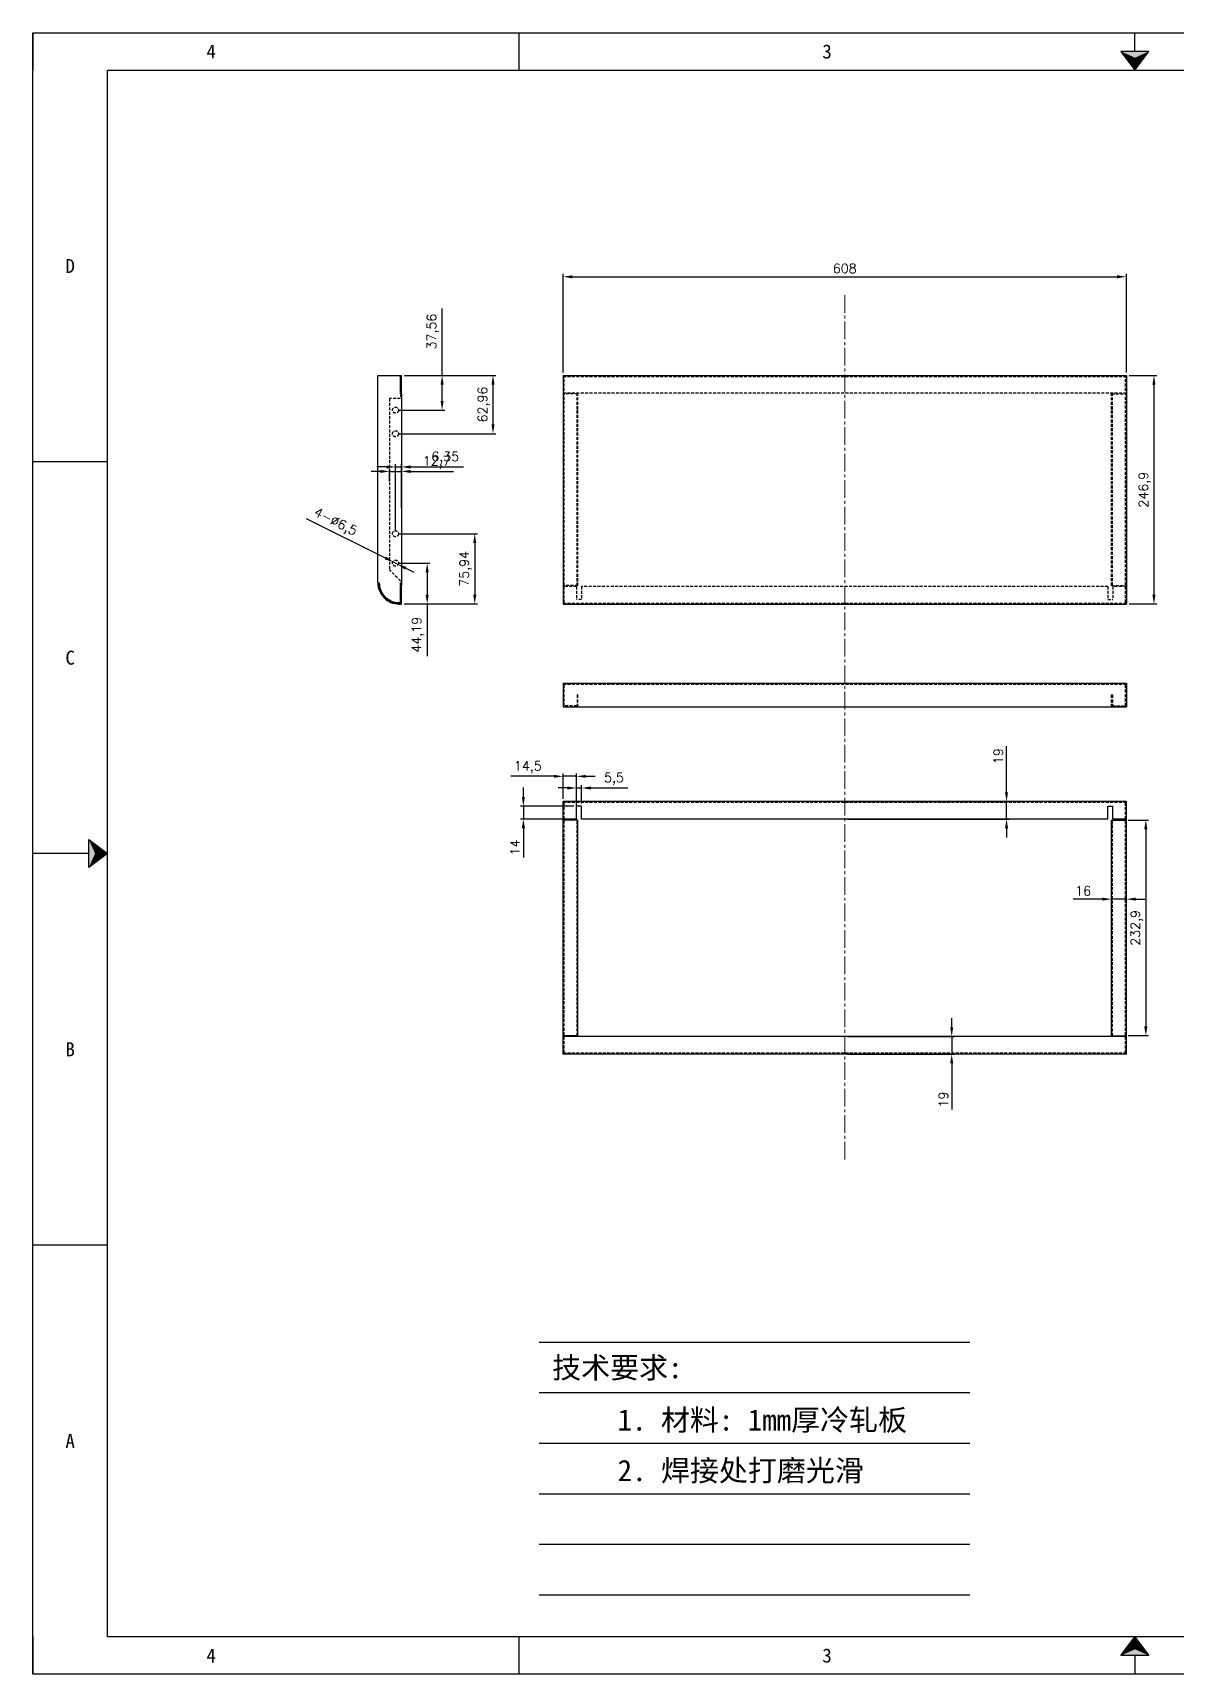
# Model space of a CAD drawing. Header units: millimetres. Extents: x 120943 to 145233, y 4425 to 40233.
# Drawn here: x 124390 to 125624, y 37600 to 39372 of the extents above; entities that cross this region are included whole.
import ezdxf
from ezdxf.enums import TextEntityAlignment as Align

# ---------------------------------------------------------------- set-up
doc = ezdxf.new("R2010")
doc.units = ezdxf.units.MM
for name, pattern in [('CENTER2', [28.575, 19.05, -3.175, 3.175, -3.175]), ('DOT', [0.25, 0, -0.25]), ('HIDDEN2', [4.7625, 3.175, -1.5875])]:
    doc.linetypes.add(name, pattern=pattern)
doc.layers.add('cen', color=1, linetype='CENTER2', lineweight=9)
doc.layers.add('dim', color=2, linetype='Continuous', lineweight=9)
doc.layers.add('hidden', color=3, linetype='HIDDEN2')
doc.layers.add('print', color=30, linetype='Continuous')
doc.styles.add('Dartop', font='SIMFANG.TTF')
doc.styles.add('HZ', font='SimSun.ttf')
doc.styles.get("Standard").update_dxf_attribs({"font": 'txt', "bigfont": 'gbcbig.shx'})
doc.dimstyles.new('2-small', dxfattribs={"dimtxt": 10, "dimasz": 10, "dimexe": 3, "dimexo": 3, "dimgap": 4, "dimtad": 1, "dimtxsty": 'Standard', "dimcen": 5, "dimazin": 0, "dimtfac": 1, "dimtmove": 0, "dimatfit": 3, "dimfxl": 1, "dimarcsym": 0})

# ---------------------------------------------------------------- blocks, each defined once
blk = doc.blocks.new('*U5')
at = {"color": 254, "linetype": 'Continuous', "extrusion": (0, 0, -1)}
for points in [[(-17, 0.333), (-16.812, 0.25), (-17, 0.5)], [(-17, 0.333), (-17, 0.5), (-17.188, 0.25)], [(-17, 0.333), (-17.188, 0.25), (-16.812, 0.25)]]:
    blk.add_solid(points, dxfattribs=at)
blk = doc.blocks.new('*U6')
at = {"color": 254, "linetype": 'Continuous'}
for points in [[(17, 21.667), (17.188, 21.75), (16.812, 21.75)], [(17, 21.667), (16.812, 21.75), (17, 21.5)], [(17, 21.667), (17, 21.5), (17.188, 21.75)]]:
    blk.add_solid(points, dxfattribs=at)
blk = doc.blocks.new('*U3')
at = {"color": 254, "linetype": 'Continuous', "extrusion": (0, 0, -1)}
for points in [[(-0.833, 11), (-0.75, 10.812), (-0.75, 11.188)], [(-0.833, 11), (-0.75, 11.188), (-1, 11)], [(-0.833, 11), (-1, 11), (-0.75, 10.812)]]:
    blk.add_solid(points, dxfattribs=at)
blk = doc.blocks.new('*D91')
at = {"layer": 'Defpoints', "color": 0}
for p in [(125570.4, 39108.9), (124962.4, 39002.4, 72.7), (125570.4, 39002.4, 68.2)]:
    blk.add_point(p, dxfattribs=at)
at = {"layer": 'dim', "color": 0, "lineweight": -2}
for p, q in [((124962.4, 39005.4), (124962.4, 39111.9)), ((124972.4, 39108.9), (125560.4, 39108.9)), ((125570.4, 39005.4), (125570.4, 39111.9))]:
    blk.add_line(p, q, dxfattribs=at)
at = {"layer": 'dim', "color": 0}
for points in [[(124972.4, 39110.6), (124972.4, 39107.2), (124962.4, 39108.9)], [(125560.4, 39110.6), (125560.4, 39107.2), (125570.4, 39108.9)]]:
    blk.add_solid(points, dxfattribs=at)
at = {"layer": 'dim', "color": 0, "insert": (125266.4, 39117.9), "char_height": 10, "attachment_point": 5}
blk.add_mtext('608', dxfattribs=at)
blk = doc.blocks.new('*D92')
at = {"layer": 'Defpoints', "color": 0}
for p in [(125570.4, 39002.4, 68.2), (125570.4, 38755.5, 13.9), (125600.2, 38755.5)]:
    blk.add_point(p, dxfattribs=at)
at = {"layer": 'dim', "color": 0, "lineweight": -2}
for p, q in [((125573.4, 39002.4), (125603.2, 39002.4)), ((125600.2, 38992.4), (125600.2, 38765.5)), ((125573.4, 38755.5), (125603.2, 38755.5))]:
    blk.add_line(p, q, dxfattribs=at)
at = {"layer": 'dim', "color": 0}
for points in [[(125598.5, 38992.4), (125601.8, 38992.4), (125600.2, 39002.4)], [(125598.5, 38765.5), (125601.8, 38765.5), (125600.2, 38755.5)]]:
    blk.add_solid(points, dxfattribs=at)
at = {"layer": 'dim', "color": 0, "insert": (125590.3, 38878.9), "char_height": 10, "attachment_point": 5, "rotation": 90}
blk.add_mtext('246,9', dxfattribs=at)
blk = doc.blocks.new('*D93')
at = {"layer": 'Defpoints', "color": 0}
for p in [(124962.4, 38569.4), (124962.4, 38542.2, 45.6), (124976.9, 38523.2, 12.5)]:
    blk.add_point(p, dxfattribs=at)
at = {"layer": 'dim', "color": 0, "lineweight": -2}
for p, q in [((124952.4, 38569.4), (124906.1, 38569.4)), ((124962.4, 38545.2), (124962.4, 38572.4)), ((124976.9, 38569.4), (124962.4, 38569.4)), ((124976.9, 38526.2), (124976.9, 38572.4)), ((124986.9, 38569.4), (124996.9, 38569.4))]:
    blk.add_line(p, q, dxfattribs=at)
at = {"layer": 'dim', "color": 0}
for points in [[(124952.4, 38571), (124952.4, 38567.7), (124962.4, 38569.4)], [(124986.9, 38571), (124986.9, 38567.7), (124976.9, 38569.4)]]:
    blk.add_solid(points, dxfattribs=at)
at = {"layer": 'dim', "color": 0, "insert": (124924.3, 38579.2), "char_height": 10, "attachment_point": 5}
blk.add_mtext('14,5', dxfattribs=at)
blk = doc.blocks.new('*D94')
at = {"layer": 'Defpoints', "color": 0}
for p in [(124919.5, 38523.2), (124976.9, 38537.2, 6.9), (124976.9, 38523.2, 12.5)]:
    blk.add_point(p, dxfattribs=at)
at = {"layer": 'dim', "color": 0, "lineweight": -2}
for p, q in [((124919.5, 38547.2), (124919.5, 38557.2)), ((124973.9, 38537.2), (124916.5, 38537.2)), ((124973.9, 38523.2), (124916.5, 38523.2)), ((124919.5, 38537.2), (124919.5, 38523.2)), ((124919.5, 38513.2), (124919.5, 38481.8))]:
    blk.add_line(p, q, dxfattribs=at)
at = {"layer": 'dim', "color": 0}
for points in [[(124917.8, 38547.2), (124921.2, 38547.2), (124919.5, 38537.2)], [(124917.8, 38513.2), (124921.2, 38513.2), (124919.5, 38523.2)]]:
    blk.add_solid(points, dxfattribs=at)
at = {"layer": 'dim', "color": 0, "insert": (124910.5, 38492.5), "char_height": 10, "attachment_point": 5, "rotation": 90}
blk.add_mtext('14', dxfattribs=at)
blk = doc.blocks.new('*D95')
at = {"layer": 'Defpoints', "color": 0}
for p in [(124982.4, 38556.8), (124976.9, 38537.2, 6.9), (124982.4, 38537.2, 7.1)]:
    blk.add_point(p, dxfattribs=at)
at = {"layer": 'dim', "color": 0, "lineweight": -2}
for p, q in [((124966.9, 38556.8), (124956.9, 38556.8)), ((124976.9, 38540.2), (124976.9, 38559.8)), ((124976.9, 38556.8), (124982.4, 38556.8)), ((124982.4, 38540.2), (124982.4, 38559.8)), ((124992.4, 38556.8), (125032.1, 38556.8))]:
    blk.add_line(p, q, dxfattribs=at)
at = {"layer": 'dim', "color": 0}
for points in [[(124966.9, 38558.4), (124966.9, 38555.1), (124976.9, 38556.8)], [(124992.4, 38558.4), (124992.4, 38555.1), (124982.4, 38556.8)]]:
    blk.add_solid(points, dxfattribs=at)
at = {"layer": 'dim', "color": 0, "insert": (125017.3, 38566.6), "char_height": 10, "attachment_point": 5}
blk.add_mtext('5,5', dxfattribs=at)
blk = doc.blocks.new('*D96')
at = {"layer": 'Defpoints', "color": 0}
for p in [(125569.4, 38522.2, 50), (125569.4, 38289.3, 50), (125591.4, 38289.3)]:
    blk.add_point(p, dxfattribs=at)
at = {"layer": 'dim', "color": 0, "lineweight": -2}
for p, q in [((125572.4, 38522.2), (125594.4, 38522.2)), ((125591.4, 38512.2), (125591.4, 38299.3)), ((125572.4, 38289.3), (125594.4, 38289.3))]:
    blk.add_line(p, q, dxfattribs=at)
at = {"layer": 'dim', "color": 0}
for points in [[(125589.7, 38512.2), (125593.1, 38512.2), (125591.4, 38522.2)], [(125589.7, 38299.3), (125593.1, 38299.3), (125591.4, 38289.3)]]:
    blk.add_solid(points, dxfattribs=at)
at = {"layer": 'dim', "color": 0, "insert": (125581.6, 38405.7), "char_height": 10, "attachment_point": 5, "rotation": 90}
blk.add_mtext('232,9', dxfattribs=at)
blk = doc.blocks.new('*D97')
at = {"layer": 'Defpoints', "color": 0}
for p in [(125554.4, 38436.7), (125554.4, 38405.7, 50), (125570.4, 38405.7, 45.6)]:
    blk.add_point(p, dxfattribs=at)
at = {"layer": 'dim', "color": 0, "lineweight": -2}
for p, q in [((125544.4, 38436.7), (125513.1, 38436.7)), ((125554.4, 38408.7), (125554.4, 38439.7)), ((125570.4, 38436.7), (125554.4, 38436.7)), ((125570.4, 38408.7), (125570.4, 38439.7)), ((125580.4, 38436.7), (125590.4, 38436.7))]:
    blk.add_line(p, q, dxfattribs=at)
at = {"layer": 'dim', "color": 0}
for points in [[(125544.4, 38438.4), (125544.4, 38435.1), (125554.4, 38436.7)], [(125580.4, 38438.4), (125580.4, 38435.1), (125570.4, 38436.7)]]:
    blk.add_solid(points, dxfattribs=at)
at = {"layer": 'dim', "color": 0, "insert": (125523.8, 38445.7), "char_height": 10, "attachment_point": 5}
blk.add_mtext('16', dxfattribs=at)
blk = doc.blocks.new('*D98')
at = {"layer": 'Defpoints', "color": 0}
for p in [(125266.4, 38288.3, 29), (125266.4, 38269.3, 28.9), (125381.9, 38269.3)]:
    blk.add_point(p, dxfattribs=at)
at = {"layer": 'dim', "color": 0, "lineweight": -2}
for p, q in [((125381.9, 38298.3), (125381.9, 38308.3)), ((125269.4, 38288.3), (125384.9, 38288.3)), ((125381.9, 38288.3), (125381.9, 38269.3)), ((125269.4, 38269.3), (125384.9, 38269.3)), ((125381.9, 38259.3), (125381.9, 38209.6))]:
    blk.add_line(p, q, dxfattribs=at)
at = {"layer": 'dim', "color": 0}
for points in [[(125380.2, 38298.3), (125383.5, 38298.3), (125381.9, 38288.3)], [(125380.2, 38259.3), (125383.5, 38259.3), (125381.9, 38269.3)]]:
    blk.add_solid(points, dxfattribs=at)
at = {"layer": 'dim', "color": 0, "insert": (125372.9, 38220.3), "char_height": 10, "attachment_point": 5, "rotation": 90}
blk.add_mtext('19', dxfattribs=at)
blk = doc.blocks.new('*D99')
at = {"layer": 'Defpoints', "color": 0}
for p in [(125266.4, 38542.2, 28.8), (125441.1, 38542.2), (125266.4, 38523.2, 29)]:
    blk.add_point(p, dxfattribs=at)
at = {"layer": 'dim', "color": 0, "lineweight": -2}
for p, q in [((125441.1, 38552.2), (125441.1, 38601.8)), ((125269.4, 38542.2), (125444.1, 38542.2)), ((125441.1, 38523.2), (125441.1, 38542.2)), ((125269.4, 38523.2), (125444.1, 38523.2)), ((125441.1, 38513.2), (125441.1, 38503.2))]:
    blk.add_line(p, q, dxfattribs=at)
at = {"layer": 'dim', "color": 0}
for points in [[(125439.4, 38552.2), (125442.7, 38552.2), (125441.1, 38542.2)], [(125439.4, 38513.2), (125442.7, 38513.2), (125441.1, 38523.2)]]:
    blk.add_solid(points, dxfattribs=at)
at = {"layer": 'dim', "color": 0, "insert": (125432.1, 38591.2), "char_height": 10, "attachment_point": 5, "rotation": 90}
blk.add_mtext('19', dxfattribs=at)
blk = doc.blocks.new('*D314')
at = {"layer": 'Defpoints', "color": 0}
for p in [(124781.5, 38799.7, 78.2), (124787.8, 38755.5, 78.2), (124815.7, 38755.5)]:
    blk.add_point(p, dxfattribs=at)
at = {"layer": 'dim', "color": 0, "lineweight": -2}
for p, q in [((124784.5, 38799.7), (124818.7, 38799.7)), ((124815.7, 38789.7), (124815.7, 38765.5)), ((124790.8, 38755.5), (124818.7, 38755.5)), ((124815.7, 38755.5), (124815.7, 38699.1))]:
    blk.add_line(p, q, dxfattribs=at)
at = {"layer": 'dim', "color": 0}
for points in [[(124814, 38789.7), (124817.3, 38789.7), (124815.7, 38799.7)], [(124814, 38765.5), (124817.3, 38765.5), (124815.7, 38755.5)]]:
    blk.add_solid(points, dxfattribs=at)
at = {"layer": 'dim', "color": 0, "insert": (124805.8, 38722.3), "char_height": 10, "attachment_point": 5, "rotation": 90}
blk.add_mtext('44,19', dxfattribs=at)
blk = doc.blocks.new('*D315')
at = {"layer": 'Defpoints', "color": 0}
for p in [(124781.5, 38831.4, 78.2), (124787.8, 38755.5, 78.2), (124867, 38755.5)]:
    blk.add_point(p, dxfattribs=at)
at = {"layer": 'dim', "color": 0, "lineweight": -2}
for p, q in [((124784.5, 38831.4), (124870, 38831.4)), ((124867, 38821.4), (124867, 38765.5)), ((124790.8, 38755.5), (124870, 38755.5))]:
    blk.add_line(p, q, dxfattribs=at)
at = {"layer": 'dim', "color": 0}
for points in [[(124865.4, 38821.4), (124868.7, 38821.4), (124867, 38831.4)], [(124865.4, 38765.5), (124868.7, 38765.5), (124867, 38755.5)]]:
    blk.add_solid(points, dxfattribs=at)
at = {"layer": 'dim', "color": 0, "insert": (124857.2, 38793.4), "char_height": 10, "attachment_point": 5, "rotation": 90}
blk.add_mtext('75,94', dxfattribs=at)
blk = doc.blocks.new('*D316')
at = {"layer": 'Defpoints', "color": 0}
for p in [(124787.8, 39002.4, 78.2), (124781.5, 38964.8, 78.2), (124831.8, 38964.8)]:
    blk.add_point(p, dxfattribs=at)
at = {"layer": 'dim', "color": 0, "lineweight": -2}
for p, q in [((124831.8, 39002.4), (124831.8, 39074.5)), ((124790.8, 39002.4), (124834.8, 39002.4)), ((124831.8, 38974.8), (124831.8, 38992.4)), ((124784.5, 38964.8), (124834.8, 38964.8))]:
    blk.add_line(p, q, dxfattribs=at)
at = {"layer": 'dim', "color": 0}
for points in [[(124830.1, 38992.4), (124833.4, 38992.4), (124831.8, 39002.4)], [(124830.1, 38974.8), (124833.4, 38974.8), (124831.8, 38964.8)]]:
    blk.add_solid(points, dxfattribs=at)
at = {"layer": 'dim', "color": 0, "insert": (124821.9, 39049.7), "char_height": 10, "attachment_point": 5, "rotation": 90}
blk.add_mtext('37,56', dxfattribs=at)
blk = doc.blocks.new('*D317')
at = {"layer": 'Defpoints', "color": 0}
for p in [(124787.8, 39002.4, 78.2), (124781.5, 38939.4, 78.2), (124886.7, 38939.4)]:
    blk.add_point(p, dxfattribs=at)
at = {"layer": 'dim', "color": 0, "lineweight": -2}
for p, q in [((124790.8, 39002.4), (124889.7, 39002.4)), ((124886.7, 38992.4), (124886.7, 38949.4)), ((124784.5, 38939.4), (124889.7, 38939.4))]:
    blk.add_line(p, q, dxfattribs=at)
at = {"layer": 'dim', "color": 0}
for points in [[(124885.1, 38992.4), (124888.4, 38992.4), (124886.7, 39002.4)], [(124885.1, 38949.4), (124888.4, 38949.4), (124886.7, 38939.4)]]:
    blk.add_solid(points, dxfattribs=at)
at = {"layer": 'dim', "color": 0, "insert": (124876.9, 38970.9), "char_height": 10, "attachment_point": 5, "rotation": 90}
blk.add_mtext('62,96', dxfattribs=at)
blk = doc.blocks.new('*D318')
at = {"layer": 'Defpoints', "color": 0}
for p in [(124787.8, 38903.5), (124787.8, 38878.9, 78.2), (124781.5, 38831.4, 78.2)]:
    blk.add_point(p, dxfattribs=at)
at = {"layer": 'dim', "color": 0, "lineweight": -2}
for p, q in [((124771.5, 38903.5), (124761.5, 38903.5)), ((124781.5, 38834.4), (124781.5, 38906.5)), ((124781.5, 38903.5), (124787.8, 38903.5)), ((124787.8, 38881.9), (124787.8, 38906.5)), ((124797.8, 38903.5), (124855, 38903.5))]:
    blk.add_line(p, q, dxfattribs=at)
at = {"layer": 'dim', "color": 0}
for points in [[(124771.5, 38905.1), (124771.5, 38901.8), (124781.5, 38903.5)], [(124797.8, 38905.1), (124797.8, 38901.8), (124787.8, 38903.5)]]:
    blk.add_solid(points, dxfattribs=at)
at = {"layer": 'dim', "color": 0, "insert": (124835.2, 38913.3), "char_height": 10, "attachment_point": 5}
blk.add_mtext('6,35', dxfattribs=at)
blk = doc.blocks.new('*D319')
at = {"layer": 'Defpoints', "color": 0}
for p in [(124787.8, 38898.7), (124775.1, 38884.8, 78.2), (124787.8, 38856)]:
    blk.add_point(p, dxfattribs=at)
at = {"layer": 'dim', "color": 0, "lineweight": -2}
for p, q in [((124765.1, 38898.7), (124755.1, 38898.7)), ((124775.1, 38887.8), (124775.1, 38901.7)), ((124775.1, 38898.7), (124787.8, 38898.7)), ((124787.8, 38859), (124787.8, 38901.7)), ((124797.8, 38898.7), (124844.2, 38898.7))]:
    blk.add_line(p, q, dxfattribs=at)
at = {"layer": 'dim', "color": 0}
for points in [[(124765.1, 38900.3), (124765.1, 38897), (124775.1, 38898.7)], [(124797.8, 38900.3), (124797.8, 38897), (124787.8, 38898.7)]]:
    blk.add_solid(points, dxfattribs=at)
at = {"layer": 'dim', "color": 0, "insert": (124826, 38908.5), "char_height": 10, "attachment_point": 5}
blk.add_mtext('12,7', dxfattribs=at)
blk = doc.blocks.new('*D320')
at = {"layer": 'Defpoints', "color": 0}
for p in [(124779.4, 38800.7), (124783.5, 38798.6, 4.6)]:
    blk.add_point(p, dxfattribs=at)
at = {"layer": 'dim', "color": 0, "lineweight": -2}
for p, q in [((124685.2, 38848), (124770.5, 38805.2)), ((124783.5, 38798.6), (124779.4, 38800.7)), ((124792.5, 38794.1), (124801.4, 38789.7))]:
    blk.add_line(p, q, dxfattribs=at)
at = {"layer": 'dim', "color": 0}
for points in [[(124771.3, 38806.7), (124769.8, 38803.7), (124779.4, 38800.7)], [(124793.2, 38795.6), (124791.7, 38792.6), (124783.5, 38798.6)]]:
    blk.add_solid(points, dxfattribs=at)
at = {"layer": 'dim', "color": 0, "insert": (124716.3, 38843.4), "char_height": 10, "attachment_point": 5, "rotation": 333.3303}
blk.add_mtext('4-∅6,5', dxfattribs=at)

msp = doc.modelspace()

# ---------------------------------------------------------------- linework, layer by layer
at = {"color": 0, "linetype": 'DOT'}
for p, q in [((124390.008, 39372.365), (126909.181, 39372.365)), ((124390.008, 37639.979), (124390.008, 39332.077)), ((126909.181, 37599.691), (124390.008, 37599.691))]:
    msp.add_line(p, q, dxfattribs=at)
at = {"color": 0}
for p, q in [((124390.008, 39372.365), (124390.008, 39332.077)), ((124914.922, 39332.077), (124914.922, 39372.365)), ((125579.675, 39352.221), (125579.675, 39372.365)), ((124470.585, 37639.979), (124470.585, 39332.077)), ((124470.585, 39332.077), (126868.893, 39332.077)), ((124470.585, 38909.052), (124390.008, 38909.052)), ((124450.441, 38486.028), (124390.008, 38486.028)), ((124470.585, 38063.003), (124390.008, 38063.003)), ((124390.008, 37639.979), (124390.008, 37599.691)), ((126868.893, 37639.979), (124470.585, 37639.979)), ((124914.922, 37599.691), (124914.922, 37639.979)), ((125579.675, 37619.835), (125579.675, 37599.691))]:
    msp.add_line(p, q, dxfattribs=at)
for p, q in [((124762.446, 38778.327, 78.203), (124762.446, 39002.367, 78.203)), ((124762.446, 39002.367, 78.203), (124787.846, 39002.367, 78.203)), ((124785.306, 39002.367, 78.203), (124787.846, 39002.367, 78.203)), ((124786.846, 38983.367, 78.203), (124786.846, 39001.367, 78.203)), ((124786.846, 38982.367, 78.203), (124786.846, 39000.807, 78.203)), ((124787.846, 38983.367, 78.203), (124787.846, 39002.367, 78.203)), ((124962.423, 39002.367, 72.715), (124962.423, 38778.327, 22.86)), ((124962.423, 39002.367, 68.157), (125570.423, 39002.367, 68.157)), ((125570.423, 39002.367, 68.157), (125570.423, 38755.467, 13.91)), ((124786.846, 38983.367, 78.203), (124787.846, 38983.367, 78.203)), ((124786.846, 38982.367, 78.203), (124787.846, 38982.367, 78.203)), ((124787.846, 38982.367, 78.203), (124787.846, 38775.467, 78.203)), ((124962.423, 38891.917, 45.508), (124962.423, 38755.467, 45.508)), ((124763.946, 38778.327, 78.203), (124763.446, 38778.327, 78.203)), ((124786.846, 38775.467, 78.203), (124787.846, 38775.467, 78.203)), ((124786.846, 38775.467, 78.203), (124786.846, 38757.028, 78.203)), ((124786.846, 38756.467, 78.203), (124786.846, 38774.467, 78.203)), ((124786.846, 38774.467, 78.203), (124787.846, 38774.467, 78.203)), ((124787.846, 38755.467, 78.203), (124787.846, 38774.467, 78.203)), ((124785.306, 38757.028, 78.203), (124786.846, 38757.028, 78.203)), ((124785.306, 38756.467, 78.203), (124786.846, 38756.467, 78.203)), ((124785.306, 38755.467, 78.203), (124787.846, 38755.467, 78.203)), ((124962.423, 38755.467, 22.86), (125570.423, 38755.467, 22.86)), ((124962.423, 38669.916, 22.86), (125570.423, 38669.916, 22.86)), ((124962.423, 38669.916, 45.508), (124962.423, 38644.516, 45.508)), ((125570.423, 38669.916, 1.31), (125570.423, 38644.516, -3.739)), ((125570.423, 38668.416, -3.739), (125570.423, 38644.516, -3.739)), ((124962.423, 38644.516, 22.86), (125570.423, 38644.516, 22.86)), ((125570.423, 38644.516, -3.739), (125554.423, 38644.516, -3.739)), ((125570.423, 38542.16, 51.23), (124962.423, 38542.16, 6.432)), ((124962.423, 38269.26, 45.609), (124962.423, 38542.16, 45.609)), ((124962.423, 38269.26, 45.609), (124962.423, 38542.16, 45.609)), ((125570.423, 38269.26, 45.609), (125570.423, 38542.16, 45.609)), ((124976.923, 38523.16, 12.507), (124962.423, 38523.16, 12.152)), ((124978.423, 38522.16, 50.014), (124963.423, 38522.16, 50.014)), ((124982.423, 38537.16, 7.086), (124976.923, 38537.16, 6.906)), ((124976.923, 38523.16, 45.609), (124976.923, 38537.16, 45.609)), ((124978.423, 38289.26, 50.014), (124978.423, 38522.16, 50.014)), ((124982.423, 38523.16, 45.609), (124982.423, 38537.16, 45.609)), ((125550.423, 38523.16, 45.277), (124982.423, 38523.16, 12.642)), ((125550.423, 38537.16, 7.086), (125555.923, 38537.16, 6.906)), ((125550.423, 38523.16, 45.609), (125550.423, 38537.16, 45.609)), ((125554.423, 38289.26, 50.014), (125554.423, 38522.16, 50.014)), ((125554.423, 38522.16, 50.014), (125569.423, 38522.16, 50.014)), ((125555.923, 38523.16, 45.609), (125555.923, 38537.16, 45.609)), ((125570.423, 38523.16, 45.767), (125555.923, 38523.16, 45.412)), ((125570.423, 38288.26, 45.906), (124962.423, 38288.26, 12.189)), ((124962.423, 38269.26, 45.508), (124962.423, 38288.26, 45.508)), ((124978.423, 38289.26, 50.014), (124963.423, 38289.26, 50.014)), ((125554.423, 38289.26, 50.014), (125569.423, 38289.26, 50.014)), ((125570.423, 38269.26, 51.386), (124962.423, 38269.26, 6.451))]:
    msp.add_line(p, q)
for points in [[(125579.675, 39332.077), (125594.783, 39352.221), (125564.567, 39352.221), (125579.675, 39332.077)], [(124470.585, 38486.028), (124450.441, 38470.92), (124450.441, 38501.136), (124470.585, 38486.028)], [(125579.675, 37639.979), (125594.783, 37619.835), (125564.567, 37619.835), (125579.675, 37639.979)]]:
    msp.add_lwpolyline(points, close=True, dxfattribs=at)
for centre, radius, start, end in [((124785.306, 38778.327, 78.203), 22.86, 179.999225, 270), ((124785.306, 38778.327, 78.203), 21.86, 179.999225, 270), ((124785.246, 38778.327, 78.203), 21.3, 180, 270.161397)]:
    msp.add_arc(centre, radius, start, end)
at = {"layer": 'cen'}
msp.add_line((125266.423, 39089.169, 68.157), (125266.423, 38155.443, 68.157), dxfattribs=at)
at = {"layer": 'Defpoints'}
for p, q in [((124936.473, 37958.326), (125401.51, 37958.326)), ((124936.473, 37903.726), (125401.51, 37903.726)), ((124936.473, 37903.726), (125401.51, 37903.726)), ((124936.473, 37849.126), (125401.51, 37849.126)), ((124936.473, 37794.526), (125401.51, 37794.526)), ((124936.473, 37739.926), (125401.51, 37739.926)), ((124936.473, 37685.326), (125401.51, 37685.326))]:
    msp.add_line(p, q, dxfattribs=at)
at = {"layer": 'hidden'}
for p, q in [((124962.423, 39001.367, 68.157), (125570.423, 39001.367, 68.157)), ((124963.423, 38757.028, 45.439), (124963.423, 39001.367, 45.439)), ((125569.423, 38757.028, 45.439), (125569.423, 39001.367, 45.439)), ((125570.423, 39000.807, 45.439), (125569.423, 39000.807, 45.439)), ((124786.846, 38982.367, 78.203), (124786.846, 38977.367, 78.203)), ((125570.423, 38983.367, 78.203), (124962.423, 38983.367, 78.203)), ((124978.423, 38982.367, 45.439), (124963.423, 38982.367, 45.439)), ((124977.423, 38775.467, 45.439), (124977.423, 38982.367, 45.439)), ((124978.423, 38775.467, 45.439), (124978.423, 38982.367, 45.439)), ((125554.423, 38775.467, 45.439), (125554.423, 38982.367, 45.439)), ((125554.423, 38982.367, 45.439), (125569.423, 38982.367, 45.439)), ((125555.423, 38775.467, 45.439), (125555.423, 38982.367, 45.439)), ((124775.146, 38977.367, 78.203), (124775.146, 38792.167, 78.203)), ((124786.846, 38977.367, 78.203), (124775.146, 38977.367, 78.203)), ((124977.423, 38977.367, 45.439), (124978.423, 38977.367, 45.439)), ((124977.423, 38965.667, 45.439), (124978.423, 38965.667, 45.439)), ((125555.423, 38977.367, 45.439), (125554.423, 38977.367, 45.439)), ((125555.423, 38965.667, 45.439), (125554.423, 38965.667, 45.439)), ((124786.846, 38780.467, 78.203), (124775.146, 38792.167, 78.203)), ((124977.423, 38792.167, 45.439), (124978.423, 38792.167, 45.439)), ((125555.423, 38792.167, 45.439), (125554.423, 38792.167, 45.439)), ((124786.846, 38775.467, 78.203), (124786.846, 38780.467, 78.203)), ((124976.923, 38774.467, 78.203), (124962.423, 38774.467, 78.203)), ((124978.423, 38775.467, 45.439), (124963.423, 38775.467, 45.439)), ((124976.923, 38774.467, 8.289), (124976.923, 38760.467, 8.289)), ((124977.423, 38780.467, 45.439), (124978.423, 38780.467, 45.439)), ((125550.423, 38774.467, 78.203), (124982.423, 38774.467, 78.203)), ((124982.423, 38774.467, 8.289), (124982.423, 38760.467, 8.289)), ((125550.423, 38774.467, 8.289), (125550.423, 38760.467, 8.289)), ((125555.423, 38780.467, 45.439), (125554.423, 38780.467, 45.439)), ((125554.423, 38775.467, 45.439), (125569.423, 38775.467, 45.439)), ((125570.423, 38774.467, 78.203), (125555.923, 38774.467, 78.203)), ((125555.923, 38774.467, 8.289), (125555.923, 38760.467, 8.289)), ((124962.423, 38756.467, 68.157), (125570.423, 38756.467, 68.157)), ((124982.423, 38760.467, -30.234), (124976.923, 38760.467, -30.414)), ((125550.423, 38760.467, -30.234), (125555.923, 38760.467, -30.414)), ((125570.423, 38757.028, 45.439), (125569.423, 38757.028, 45.439)), ((124962.423, 38668.916, 22.86), (125570.423, 38668.916, 22.86)), ((125570.423, 38668.916, 22.86), (124962.423, 38668.916, 22.86)), ((124963.423, 38645.516, -3.739), (124963.423, 38668.916, -3.739)), ((125569.423, 38645.516, -3.739), (125569.423, 38668.916, -3.739)), ((124977.423, 38645.516, -3.739), (124963.423, 38645.516, -3.739)), ((124978.423, 38657.216, -3.739), (124977.423, 38657.216, -3.739)), ((124977.423, 38657.216, -3.739), (124977.423, 38645.516, -3.739)), ((124977.423, 38645.516, -3.739), (124978.423, 38645.516, -3.739)), ((124978.423, 38644.516, -3.739), (124978.423, 38657.216, -3.739)), ((125554.423, 38644.516, -3.739), (125554.423, 38657.216, -3.739)), ((125554.423, 38657.216, -3.739), (125555.423, 38657.216, -3.739)), ((125555.423, 38645.516, -3.739), (125554.423, 38645.516, -3.739)), ((125555.423, 38657.216, -3.739), (125555.423, 38645.516, -3.739)), ((125555.423, 38645.516, -3.739), (125569.423, 38645.516, -3.739)), ((125570.423, 38541.16, 51.23), (124962.423, 38541.16, 6.432)), ((124963.423, 38270.82, 50.014), (124963.423, 38541.16, 50.014)), ((125569.423, 38270.82, 50.014), (125569.423, 38541.16, 50.014)), ((124977.423, 38289.26, 50.014), (124977.423, 38522.16, 50.014)), ((125555.423, 38289.26, 50.014), (125555.423, 38522.16, 50.014)), ((124977.423, 38505.46, 50.014), (124978.423, 38505.46, 50.014)), ((125555.423, 38517.16, 50.014), (125554.423, 38517.16, 50.014)), ((125555.423, 38505.46, 50.014), (125554.423, 38505.46, 50.014)), ((124977.423, 38305.96, 50.014), (124978.423, 38305.96, 50.014)), ((124977.423, 38294.26, 50.014), (124978.423, 38294.26, 50.014)), ((125555.423, 38305.96, 50.014), (125554.423, 38305.96, 50.014)), ((125555.423, 38294.26, 50.014), (125554.423, 38294.26, 50.014)), ((125570.423, 38270.26, 51.386), (124962.423, 38270.26, 6.451))]:
    msp.add_line(p, q, dxfattribs=at)
for centre in [(124781.496, 38964.807, 78.203), (124781.496, 38939.407, 78.203), (124781.496, 38831.407, 78.203), (124781.496, 38799.657, 78.203)]:
    msp.add_circle(centre, 3.25, dxfattribs=at)
at = {"layer": 'print'}
msp.add_lwpolyline([(124390.008, 39372.365), (126949.469, 39372.365), (126949.469, 37599.691), (124390.008, 37599.691)], close=True, dxfattribs=at)

# ---------------------------------------------------------------- block references
at = {"color": 0, "linetype": 'Continuous', "xscale": 80.57610619627711, "yscale": 80.57610619687368, "zscale": 80.57610619687446}
for name, p in [('*U6', (124209.881, 37599.691)), ('*U3', (124390.008, 37599.691)), ('*U5', (124209.881, 37599.691))]:
    msp.add_blockref(name, p, dxfattribs=at)

# ---------------------------------------------------------------- texts
at = {"color": 0, "style": 'Dartop'}
for s, p in [('4', (124582.546, 39352.221)), ('3', (125247.299, 39352.221)), ('D', (124430.297, 39120.565)), ('C', (124430.297, 38697.54)), ('B', (124430.297, 38274.516)), ('A', (124430.297, 37851.491)), ('4', (124582.546, 37619.835)), ('3', (125247.299, 37619.835))]:
    msp.add_text(s, height=15.108, dxfattribs=at).set_placement(p, align=Align.MIDDLE_CENTER)
at = {"style": 'HZ'}
for s, p in [('技术要求:', (125020.927, 37930.77)), ('1. 材料: 1mm厚冷轧板', (125177.405, 37874.284)), ('2. 焊接处打磨光滑         ', (125224.329, 37819.684))]:
    msp.add_text(s, height=22.932, dxfattribs=at).set_placement(p, align=Align.MIDDLE_CENTER)

# ---------------------------------------------------------------- dimensions: what is measured, and where the dimension line sits
at = {"layer": 'dim'}
for base, p1, p2, picture, middle in [((125570.423, 39108.891), (124962.423, 39002.367, 72.715), (125570.423, 39002.367, 68.157), '*D91', (125266.423, 39117.891)), ((124787.846, 38898.671), (124775.146, 38884.767, 78.203), (124787.846, 38855.957), '*D319', (124826.012, 38908.505)), ((124962.423, 38569.351), (124976.923, 38523.16, 12.507), (124962.423, 38542.16, 45.609), '*D93', (124924.256, 38579.184)), ((124982.423, 38556.779), (124976.923, 38537.16, 6.906), (124982.423, 38537.16, 7.086), '*D95', (125017.256, 38566.612)), ((125554.423, 38436.72), (125570.423, 38405.71, 45.609), (125554.423, 38405.71, 50.014), '*D97', (125523.756, 38445.72))]:
    dim = msp.add_linear_dim(base=base, p1=p1, p2=p2, dimstyle='2-small', override={"dimpost": '\\X'}, dxfattribs=at)
    dim.commit()
    dim.dimension.update_dxf_attribs({"geometry": picture, "text_midpoint": middle})
for base, p1, p2, angle, picture, middle in [((124831.756, 38964.807), (124787.846, 39002.367, 78.203), (124781.496, 38964.807, 78.203), 270, '*D316', (124831.756, 39049.701)), ((125441.052, 38542.16), (125266.423, 38523.16, 28.96), (125266.423, 38542.16, 28.831), 90, '*D99', (125441.052, 38591.16)), ((125381.86, 38269.26), (125266.423, 38288.26, 29.047), (125266.423, 38269.26, 28.919), 90, '*D98', (125381.86, 38220.26))]:
    dim = msp.add_linear_dim(base=base, p1=p1, p2=p2, angle=angle, dimstyle='2-small', override={"dimpost": '\\X'}, dxfattribs=at)
    dim.commit()
    dim.dimension.update_dxf_attribs({"geometry": picture, "text_midpoint": middle, "dimtype": 160})
for base, p1, p2, angle, picture, middle in [((124886.75, 38939.407), (124787.846, 39002.367, 78.203), (124781.496, 38939.407, 78.203), 270, '*D317', (124876.917, 38970.887)), ((125600.159, 38755.467), (125570.423, 39002.367, 68.157), (125570.423, 38755.467, 13.91), 90, '*D92', (125590.325, 38878.917)), ((124867.021, 38755.467), (124781.496, 38831.407, 78.203), (124787.846, 38755.467, 78.203), 270, '*D315', (124857.188, 38793.437)), ((124815.671, 38755.467), (124781.496, 38799.657, 78.203), (124787.846, 38755.467, 78.203), 270, '*D314', (124805.837, 38722.301)), ((124919.502, 38523.16), (124976.923, 38537.16, 6.906), (124976.923, 38523.16, 12.507), 90, '*D94', (124910.502, 38492.493)), ((125591.414, 38289.26), (125569.423, 38522.16, 50.014), (125569.423, 38289.26, 50.014), 90, '*D96', (125581.58, 38405.71))]:
    dim = msp.add_linear_dim(base=base, p1=p1, p2=p2, angle=angle, dimstyle='2-small', override={"dimpost": '\\X'}, dxfattribs=at)
    dim.commit()
    dim.dimension.update_dxf_attribs({"geometry": picture, "text_midpoint": middle})
dim = msp.add_linear_dim(base=(124787.846, 38903.467), p1=(124781.496, 38831.407, 78.203), p2=(124787.846, 38878.917, 78.203), dimstyle='2-small', override={"dimpost": '\\X'}, dxfattribs=at)
dim.commit()
dim.dimension.update_dxf_attribs({"geometry": '*D318', "text_midpoint": (124835.179, 38903.467), "dimtype": 160})
dim = msp.add_diameter_dim_2p(p1=(124783.546, 38798.628, 80.506), p2=(124779.446, 38800.687, 75.901), text='4-<>', dimstyle='2-small', override={"dimpost": '\\X'}, dxfattribs=at)
dim.commit()
dim.dimension.update_dxf_attribs({"geometry": '*D320', "text_midpoint": (124711.869, 38834.63, 75.901), "dimtype": 163})

doc.saveas('drawing.dxf')
